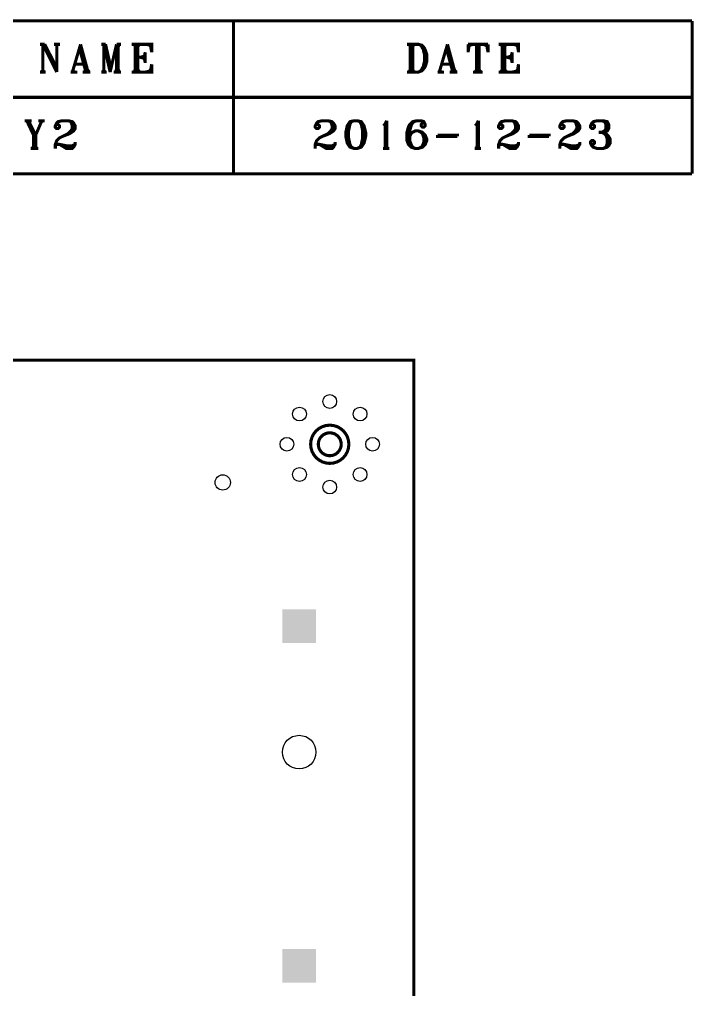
# Model space of a CAD drawing. Extents: x -8 to 142, y 0 to 126.
# Drawn here: x 97.7 to 141.8, y 62.3 to 125.8 of the extents above; entities that cross this region are included whole.
import ezdxf

# ---------------------------------------------------------------- set-up
doc = ezdxf.new("R2010")
doc.units = 0
doc.layers.get('0').update_dxf_attribs({"linetype": 'CONTINUOUS'})
doc.layers.add('03_ASSY2_GBR', color=1, linetype='CONTINUOUS')

# ---------------------------------------------------------------- blocks, each defined once
blk = doc.blocks.new('ROUND_171')
blk.add_circle((0, 0), 0.45)
blk = doc.blocks.new('ROUND_175')
blk.add_circle((0, 0), 1.1)
blk = doc.blocks.new('SQUARE_176')
blk.add_solid([(1.1, 1.1), (1.1, -1.1), (-1.1, 1.1), (-1.1, -1.1)])
blk = doc.blocks.new('ROUND_216')
blk.add_circle((0, 0), 0.5)

msp = doc.modelspace()

# ---------------------------------------------------------------- linework, layer by layer
at = {"layer": '03_ASSY2_GBR'}
for points, const_width in [([(41.7, 125.7), (141.7, 125.7)], 0.2), ([(111.7, 125.7), (111.7, 115.7)], 0.2), ([(141.7, 125.7), (141.7, 115.7)], 0.2), ([(99.05, 124.17), (99.362, 124.17)], 0.2), ([(99.102, 124.17), (99.232, 124.109)], 0.2), ([(99.232, 124.17), (99.232, 122.442)], 0.2), ([(99.232, 124.17), (100.142, 122.352)], 0.2), ([(99.31, 124.17), (100.077, 122.624)], 0.2), ([(99.362, 124.17), (100.142, 122.624)], 0.2), ([(99.96, 124.17), (100.35, 124.17)], 0.2), ([(100.025, 124.17), (100.142, 124.109)], 0.2), ([(100.285, 124.17), (100.142, 124.109)], 0.2), ([(100.142, 124.109), (100.142, 122.352)], 0.2), ([(101.7, 124.17), (101.193, 122.442)], 0.2), ([(101.622, 123.927), (102.051, 122.352)], 0.2), ([(101.7, 124.17), (102.194, 122.352)], 0.2), ([(101.7, 123.927), (102.129, 122.352)], 0.2), ([(103.05, 124.17), (103.336, 124.17)], 0.2), ([(103.102, 124.17), (103.219, 124.109)], 0.2), ([(103.219, 124.17), (103.219, 122.442)], 0.2), ([(103.219, 124.17), (103.635, 122.352)], 0.2), ([(103.284, 124.17), (103.635, 122.624)], 0.2), ([(103.336, 124.17), (103.687, 122.624)], 0.2), ([(104.051, 124.17), (103.635, 122.352)], 0.2), ([(104.051, 124.17), (104.051, 122.352)], 0.2), ([(104.051, 124.17), (104.35, 124.17)], 0.2), ([(104.103, 124.109), (104.103, 122.442)], 0.2), ([(104.168, 124.17), (104.168, 122.352)], 0.2), ([(104.22, 124.17), (104.168, 124.018)], 0.2), ([(104.285, 124.17), (104.168, 124.109)], 0.2), ([(105.05, 124.17), (106.35, 124.17), (106.35, 123.655)], 0.2), ([(105.128, 124.17), (105.284, 124.109)], 0.2), ([(105.206, 124.17), (105.284, 124.018)], 0.2), ([(105.284, 124.17), (105.284, 122.352)], 0.2), ([(105.362, 124.109), (105.362, 122.442)], 0.2), ([(105.453, 124.17), (105.453, 122.352)], 0.2), ([(105.531, 124.17), (105.453, 124.018)], 0.2), ([(105.609, 124.17), (105.453, 124.109)], 0.2), ([(105.934, 124.17), (106.35, 124.109)], 0.2), ([(106.103, 124.17), (106.35, 124.018)], 0.2), ([(106.181, 124.17), (106.35, 123.927)], 0.2), ([(106.259, 124.17), (106.35, 123.655)], 0.2), ([(123.05, 124.17), (123.804, 124.17), (124.038, 124.109), (124.194, 123.927), (124.272, 123.745), (124.35, 123.503), (124.35, 123.048), (124.272, 122.776), (124.194, 122.624), (124.038, 122.442), (123.804, 122.352), (123.05, 122.352)], 0.2), ([(123.115, 124.17), (123.271, 124.109)], 0.2), ([(123.193, 124.17), (123.271, 124.018)], 0.2), ([(123.271, 124.17), (123.271, 122.352)], 0.2), ([(123.349, 124.109), (123.349, 122.442)], 0.2), ([(123.427, 124.17), (123.427, 122.352)], 0.2), ([(123.505, 124.17), (123.427, 124.018)], 0.2), ([(123.583, 124.17), (123.427, 124.109)], 0.2), ([(123.804, 124.17), (123.96, 124.109), (124.116, 123.836), (124.194, 123.503), (124.194, 123.048), (124.116, 122.715), (123.96, 122.442), (123.804, 122.352)], 0.2), ([(124.116, 123.927), (124.194, 123.745), (124.272, 123.503), (124.272, 123.048), (124.194, 122.776), (124.116, 122.624)], 0.2), ([(125.7, 124.17), (125.193, 122.442)], 0.2), ([(125.622, 123.927), (126.051, 122.352)], 0.2), ([(125.7, 124.17), (126.194, 122.352)], 0.2), ([(125.7, 123.927), (126.129, 122.352)], 0.2), ([(127.05, 124.17), (127.05, 123.655)], 0.2), ([(127.05, 124.17), (128.35, 124.17)], 0.2), ([(127.128, 124.17), (127.05, 123.655)], 0.2), ([(127.206, 124.17), (127.05, 123.927)], 0.2), ([(127.284, 124.17), (127.05, 124.018)], 0.2), ([(127.453, 124.17), (127.05, 124.109)], 0.2), ([(127.609, 124.17), (127.609, 122.352)], 0.2), ([(127.7, 124.109), (127.7, 122.442)], 0.2), ([(127.778, 124.17), (127.778, 122.352)], 0.2), ([(127.934, 124.17), (128.35, 124.109)], 0.2), ([(128.103, 124.17), (128.35, 124.018)], 0.2), ([(128.181, 124.17), (128.35, 123.927)], 0.2), ([(128.259, 124.17), (128.35, 123.655)], 0.2), ([(128.35, 124.17), (128.35, 123.655)], 0.2), ([(129.05, 124.17), (130.35, 124.17), (130.35, 123.655)], 0.2), ([(129.128, 124.17), (129.284, 124.109)], 0.2), ([(129.206, 124.17), (129.284, 124.018)], 0.2), ([(129.284, 124.17), (129.284, 122.352)], 0.2), ([(129.362, 124.109), (129.362, 122.442)], 0.2), ([(129.453, 124.17), (129.453, 122.352)], 0.2), ([(129.531, 124.17), (129.453, 124.018)], 0.2), ([(129.609, 124.17), (129.453, 124.109)], 0.2), ([(129.934, 124.17), (130.35, 124.109)], 0.2), ([(130.103, 124.17), (130.35, 124.018)], 0.2), ([(130.181, 124.17), (130.35, 123.927)], 0.2), ([(130.259, 124.17), (130.35, 123.655)], 0.2), ([(105.934, 123.412), (105.609, 123.321), (105.934, 123.23)], 0.2), ([(105.453, 123.321), (105.934, 123.321)], 0.2), ([(105.934, 123.503), (105.778, 123.321), (105.934, 123.139)], 0.2), ([(105.934, 123.655), (105.856, 123.321), (105.934, 122.958)], 0.2), ([(105.934, 123.655), (105.934, 122.958)], 0.2), ([(129.934, 123.412), (129.609, 123.321), (129.934, 123.23)], 0.2), ([(129.453, 123.321), (129.934, 123.321)], 0.2), ([(129.934, 123.503), (129.778, 123.321), (129.934, 123.139)], 0.2), ([(129.934, 123.655), (129.856, 123.321), (129.934, 122.958)], 0.2), ([(129.934, 123.655), (129.934, 122.958)], 0.2), ([(99.232, 122.442), (99.102, 122.352)], 0.2), ([(99.232, 122.442), (99.362, 122.352)], 0.2), ([(101.193, 122.442), (101.115, 122.352)], 0.2), ([(101.193, 122.442), (101.336, 122.352)], 0.2), ([(101.336, 122.867), (101.986, 122.867)], 0.2), ([(102.051, 122.442), (101.908, 122.352)], 0.2), ([(102.051, 122.533), (101.986, 122.352)], 0.2), ([(102.129, 122.533), (102.272, 122.352)], 0.2), ([(103.219, 122.442), (103.102, 122.352)], 0.2), ([(103.219, 122.442), (103.336, 122.352)], 0.2), ([(104.051, 122.442), (103.934, 122.352)], 0.2), ([(104.051, 122.533), (103.986, 122.352)], 0.2), ([(104.168, 122.533), (104.22, 122.352)], 0.2), ([(104.168, 122.442), (104.285, 122.352)], 0.2), ([(105.05, 122.352), (106.35, 122.352), (106.35, 122.867)], 0.2), ([(105.284, 122.442), (105.128, 122.352)], 0.2), ([(105.284, 122.533), (105.206, 122.352)], 0.2), ([(105.453, 122.533), (105.531, 122.352)], 0.2), ([(105.453, 122.442), (105.609, 122.352)], 0.2), ([(105.934, 122.352), (106.35, 122.442)], 0.2), ([(106.103, 122.352), (106.35, 122.533)], 0.2), ([(106.181, 122.352), (106.35, 122.624)], 0.2), ([(106.259, 122.352), (106.35, 122.867)], 0.2), ([(123.271, 122.442), (123.115, 122.352)], 0.2), ([(123.271, 122.533), (123.193, 122.352)], 0.2), ([(123.427, 122.533), (123.505, 122.352)], 0.2), ([(123.427, 122.442), (123.583, 122.352)], 0.2), ([(125.193, 122.442), (125.115, 122.352)], 0.2), ([(125.193, 122.442), (125.336, 122.352)], 0.2), ([(125.336, 122.867), (125.986, 122.867)], 0.2), ([(126.051, 122.442), (125.908, 122.352)], 0.2), ([(126.051, 122.533), (125.986, 122.352)], 0.2), ([(126.129, 122.533), (126.272, 122.352)], 0.2), ([(127.609, 122.442), (127.453, 122.352)], 0.2), ([(127.609, 122.533), (127.531, 122.352)], 0.2), ([(127.778, 122.533), (127.856, 122.352)], 0.2), ([(127.778, 122.442), (127.934, 122.352)], 0.2), ([(129.05, 122.352), (130.35, 122.352), (130.35, 122.867)], 0.2), ([(129.284, 122.442), (129.128, 122.352)], 0.2), ([(129.284, 122.533), (129.206, 122.352)], 0.2), ([(129.453, 122.533), (129.531, 122.352)], 0.2), ([(129.453, 122.442), (129.609, 122.352)], 0.2), ([(129.934, 122.352), (130.35, 122.442)], 0.2), ([(130.103, 122.352), (130.35, 122.533)], 0.2), ([(130.181, 122.352), (130.35, 122.624)], 0.2), ([(130.259, 122.352), (130.35, 122.867)], 0.2), ([(99.05, 122.352), (99.427, 122.352)], 0.2), ([(101.05, 122.352), (101.479, 122.352)], 0.2), ([(101.843, 122.352), (102.35, 122.352)], 0.2), ([(103.05, 122.352), (103.401, 122.352)], 0.2), ([(103.869, 122.352), (104.35, 122.352)], 0.2), ([(125.05, 122.352), (125.479, 122.352)], 0.2), ([(125.843, 122.352), (126.35, 122.352)], 0.2), ([(127.375, 122.352), (128.012, 122.352)], 0.2), ([(41.7, 120.7), (141.7, 120.7)], 0.2), ([(98.05, 119.17), (98.505, 119.17)], 0.2), ([(98.115, 119.17), (98.245, 119.109)], 0.2), ([(98.18, 119.17), (98.622, 118.23), (98.622, 117.352)], 0.2), ([(98.245, 119.17), (98.687, 118.23), (98.687, 117.442)], 0.2), ([(98.297, 119.17), (98.765, 118.23), (98.765, 117.352)], 0.2), ([(98.44, 119.17), (98.297, 119.109)], 0.2), ([(99.142, 119.109), (98.765, 118.23)], 0.2), ([(98.947, 119.17), (99.35, 119.17)], 0.2), ([(99.025, 119.17), (99.142, 119.109)], 0.2), ([(99.272, 119.17), (99.142, 119.109)], 0.2), ([(100.141, 118.927), (100.232, 118.927), (100.323, 118.836), (100.323, 118.745), (100.232, 118.655), (100.141, 118.655), (100.05, 118.745), (100.05, 118.836), (100.141, 119.018), (100.232, 119.109), (100.505, 119.17), (100.882, 119.17), (101.155, 119.109), (101.246, 119.018), (101.35, 118.836), (101.35, 118.655), (101.246, 118.503), (100.973, 118.321), (100.505, 118.139), (100.323, 118.048), (100.141, 117.867), (100.05, 117.624), (100.05, 117.352)], 0.2), ([(100.141, 118.836), (100.141, 118.745), (100.232, 118.745), (100.232, 118.836), (100.141, 118.836)], 0.2), ([(100.882, 119.17), (101.064, 119.109), (101.155, 118.836), (101.155, 118.655), (101.064, 118.503), (100.882, 118.321), (100.505, 118.139)], 0.2), ([(101.155, 119.018), (101.246, 118.836), (101.246, 118.655), (101.155, 118.503)], 0.2), ([(117.141, 118.927), (117.232, 118.927), (117.323, 118.836), (117.323, 118.745), (117.232, 118.655), (117.141, 118.655), (117.05, 118.745), (117.05, 118.836), (117.141, 119.018), (117.232, 119.109), (117.505, 119.17), (117.882, 119.17), (118.155, 119.109), (118.246, 119.018), (118.35, 118.836), (118.35, 118.655), (118.246, 118.503), (117.973, 118.321), (117.505, 118.139), (117.323, 118.048), (117.141, 117.867), (117.05, 117.624), (117.05, 117.352)], 0.2), ([(117.141, 118.836), (117.141, 118.745), (117.232, 118.745), (117.232, 118.836), (117.141, 118.836)], 0.2), ([(117.882, 119.17), (118.064, 119.109), (118.155, 118.836), (118.155, 118.655), (118.064, 118.503), (117.882, 118.321), (117.505, 118.139)], 0.2), ([(118.155, 119.018), (118.246, 118.836), (118.246, 118.655), (118.155, 118.503)], 0.2), ([(119.596, 119.17), (119.323, 119.109), (119.141, 118.836), (119.05, 118.412), (119.05, 118.139), (119.141, 117.715), (119.323, 117.442), (119.596, 117.352), (119.791, 117.352), (120.064, 117.442), (120.246, 117.715), (120.35, 118.139), (120.35, 118.412), (120.246, 118.836), (120.064, 119.109), (119.791, 119.17), (119.596, 119.17)], 0.2), ([(119.323, 119.018), (119.232, 118.836), (119.141, 118.503), (119.141, 118.048), (119.232, 117.715), (119.323, 117.533)], 0.2), ([(119.596, 119.17), (119.414, 119.109), (119.323, 118.927), (119.232, 118.503), (119.232, 118.048), (119.323, 117.624), (119.414, 117.442), (119.596, 117.352)], 0.2), ([(119.791, 117.352), (119.973, 117.442), (120.064, 117.624), (120.155, 118.048), (120.155, 118.503), (120.064, 118.927), (119.973, 119.109), (119.791, 119.17)], 0.2), ([(120.064, 117.533), (120.155, 117.715), (120.246, 118.048), (120.246, 118.503), (120.155, 118.836), (120.064, 119.018)], 0.2), ([(121.726, 119.17), (121.596, 118.927), (121.518, 118.836)], 0.2), ([(121.635, 119.018), (121.635, 117.352)], 0.2), ([(121.687, 119.018), (121.687, 117.442)], 0.2), ([(121.726, 119.17), (121.726, 117.352)], 0.2), ([(124.155, 119.018), (124.064, 119.018), (123.973, 118.927), (123.973, 118.836), (124.064, 118.745), (124.155, 118.745), (124.246, 118.836), (124.246, 118.927), (124.155, 119.109), (123.973, 119.17), (123.7, 119.17), (123.414, 119.109), (123.232, 118.927), (123.141, 118.745), (123.05, 118.412), (123.05, 117.867), (123.141, 117.624), (123.323, 117.442), (123.596, 117.352), (123.791, 117.352), (124.064, 117.442), (124.246, 117.624), (124.35, 117.867), (124.35, 117.958), (124.246, 118.23), (124.064, 118.412), (123.791, 118.503), (123.596, 118.503), (123.414, 118.412), (123.323, 118.321), (123.232, 118.139)], 0.2), ([(123.323, 118.927), (123.232, 118.745), (123.141, 118.412), (123.141, 117.867), (123.232, 117.624), (123.323, 117.533)], 0.2), ([(123.7, 119.17), (123.505, 119.109), (123.414, 119.018), (123.323, 118.836), (123.232, 118.503), (123.232, 117.867), (123.323, 117.624), (123.414, 117.442), (123.596, 117.352)], 0.2), ([(124.064, 118.927), (124.064, 118.836), (124.155, 118.836), (124.155, 118.927), (124.064, 118.927)], 0.2), ([(127.726, 119.17), (127.596, 118.927), (127.518, 118.836)], 0.2), ([(127.635, 119.018), (127.635, 117.352)], 0.2), ([(127.687, 119.018), (127.687, 117.442)], 0.2), ([(127.726, 119.17), (127.726, 117.352)], 0.2), ([(129.141, 118.927), (129.232, 118.927), (129.323, 118.836), (129.323, 118.745), (129.232, 118.655), (129.141, 118.655), (129.05, 118.745), (129.05, 118.836), (129.141, 119.018), (129.232, 119.109), (129.505, 119.17), (129.882, 119.17), (130.155, 119.109), (130.246, 119.018), (130.35, 118.836), (130.35, 118.655), (130.246, 118.503), (129.973, 118.321), (129.505, 118.139), (129.323, 118.048), (129.141, 117.867), (129.05, 117.624), (129.05, 117.352)], 0.2), ([(129.141, 118.836), (129.141, 118.745), (129.232, 118.745), (129.232, 118.836), (129.141, 118.836)], 0.2), ([(129.882, 119.17), (130.064, 119.109), (130.155, 118.836), (130.155, 118.655), (130.064, 118.503), (129.882, 118.321), (129.505, 118.139)], 0.2), ([(130.155, 119.018), (130.246, 118.836), (130.246, 118.655), (130.155, 118.503)], 0.2), ([(133.141, 118.927), (133.232, 118.927), (133.323, 118.836), (133.323, 118.745), (133.232, 118.655), (133.141, 118.655), (133.05, 118.745), (133.05, 118.836), (133.141, 119.018), (133.232, 119.109), (133.505, 119.17), (133.882, 119.17), (134.155, 119.109), (134.246, 119.018), (134.35, 118.836), (134.35, 118.655), (134.246, 118.503), (133.973, 118.321), (133.505, 118.139), (133.323, 118.048), (133.141, 117.867), (133.05, 117.624), (133.05, 117.352)], 0.2), ([(133.141, 118.836), (133.141, 118.745), (133.232, 118.745), (133.232, 118.836), (133.141, 118.836)], 0.2), ([(133.882, 119.17), (134.064, 119.109), (134.155, 118.836), (134.155, 118.655), (134.064, 118.503), (133.882, 118.321), (133.505, 118.139)], 0.2), ([(134.155, 119.018), (134.246, 118.836), (134.246, 118.655), (134.155, 118.503)], 0.2), ([(135.141, 118.927), (135.232, 118.927), (135.323, 118.836), (135.323, 118.745), (135.232, 118.655), (135.141, 118.655), (135.05, 118.745), (135.05, 118.836), (135.141, 119.018), (135.232, 119.109), (135.505, 119.17), (135.882, 119.17), (136.155, 119.109), (136.246, 118.927), (136.246, 118.655), (136.155, 118.503), (135.882, 118.412)], 0.2), ([(135.141, 118.836), (135.141, 118.745), (135.232, 118.745), (135.232, 118.836), (135.141, 118.836)], 0.2), ([(135.791, 119.17), (135.973, 119.109), (136.064, 118.927), (136.064, 118.655), (135.973, 118.503), (135.791, 118.412)], 0.2), ([(136.064, 119.109), (136.155, 118.927), (136.155, 118.655), (136.064, 118.503)], 0.2), ([(123.791, 117.352), (123.973, 117.442), (124.064, 117.533), (124.155, 117.776), (124.155, 118.048), (124.064, 118.321), (123.973, 118.412), (123.791, 118.503)], 0.2), ([(124.155, 117.624), (124.246, 117.776), (124.246, 118.048), (124.155, 118.23)], 0.2), ([(125.05, 118.23), (126.35, 118.23), (126.35, 118.139)], 0.2), ([(125.05, 118.23), (125.05, 118.139), (126.35, 118.139)], 0.2), ([(131.05, 118.23), (132.35, 118.23), (132.35, 118.139)], 0.2), ([(131.05, 118.23), (131.05, 118.139), (132.35, 118.139)], 0.2), ([(135.596, 118.412), (135.882, 118.412), (136.064, 118.321), (136.246, 118.139), (136.35, 117.958), (136.35, 117.715), (136.246, 117.533), (136.155, 117.442), (135.882, 117.352), (135.505, 117.352), (135.232, 117.442), (135.141, 117.533), (135.05, 117.715), (135.05, 117.776), (135.141, 117.867), (135.232, 117.867), (135.323, 117.776), (135.323, 117.715), (135.232, 117.624), (135.141, 117.624)], 0.2), ([(135.791, 118.412), (135.973, 118.321), (136.064, 118.23), (136.155, 117.958), (136.155, 117.715), (136.064, 117.442), (135.882, 117.352)], 0.2), ([(136.155, 118.139), (136.246, 117.958), (136.246, 117.715), (136.155, 117.533)], 0.2), ([(98.44, 117.352), (98.947, 117.352)], 0.2), ([(98.622, 117.442), (98.505, 117.352)], 0.2), ([(98.622, 117.533), (98.557, 117.352)], 0.2), ([(98.765, 117.533), (98.817, 117.352)], 0.2), ([(98.765, 117.442), (98.882, 117.352)], 0.2), ([(100.05, 117.533), (100.141, 117.624), (100.323, 117.624), (100.778, 117.533), (101.155, 117.533), (101.35, 117.624)], 0.2), ([(100.323, 117.624), (100.778, 117.352), (101.155, 117.352), (101.246, 117.442), (101.35, 117.624), (101.35, 117.776)], 0.2), ([(100.323, 117.624), (100.778, 117.442), (101.155, 117.442), (101.246, 117.533)], 0.2), ([(117.05, 117.533), (117.141, 117.624), (117.323, 117.624), (117.778, 117.533), (118.155, 117.533), (118.35, 117.624)], 0.2), ([(117.323, 117.624), (117.778, 117.352), (118.155, 117.352), (118.246, 117.442), (118.35, 117.624), (118.35, 117.776)], 0.2), ([(117.323, 117.624), (117.778, 117.442), (118.155, 117.442), (118.246, 117.533)], 0.2), ([(121.479, 117.352), (121.895, 117.352)], 0.2), ([(121.635, 117.442), (121.557, 117.352)], 0.2), ([(121.635, 117.533), (121.596, 117.352)], 0.2), ([(121.726, 117.533), (121.765, 117.352)], 0.2), ([(121.726, 117.442), (121.804, 117.352)], 0.2), ([(127.479, 117.352), (127.895, 117.352)], 0.2), ([(127.635, 117.442), (127.557, 117.352)], 0.2), ([(127.635, 117.533), (127.596, 117.352)], 0.2), ([(127.726, 117.533), (127.765, 117.352)], 0.2), ([(127.726, 117.442), (127.804, 117.352)], 0.2), ([(129.05, 117.533), (129.141, 117.624), (129.323, 117.624), (129.778, 117.533), (130.155, 117.533), (130.35, 117.624)], 0.2), ([(129.323, 117.624), (129.778, 117.352), (130.155, 117.352), (130.246, 117.442), (130.35, 117.624), (130.35, 117.776)], 0.2), ([(129.323, 117.624), (129.778, 117.442), (130.155, 117.442), (130.246, 117.533)], 0.2), ([(133.05, 117.533), (133.141, 117.624), (133.323, 117.624), (133.778, 117.533), (134.155, 117.533), (134.35, 117.624)], 0.2), ([(133.323, 117.624), (133.778, 117.352), (134.155, 117.352), (134.246, 117.442), (134.35, 117.624), (134.35, 117.776)], 0.2), ([(133.323, 117.624), (133.778, 117.442), (134.155, 117.442), (134.246, 117.533)], 0.2), ([(135.141, 117.776), (135.141, 117.715), (135.232, 117.715), (135.232, 117.776), (135.141, 117.776)], 0.2), ([(141.7, 115.7), (41.7, 115.7)], 0.2), ([(0, 0), (123.5, 0), (123.5, 103.5), (0, 103.5), (0, 0)], 0.2032), ([(116.75, 98), (116.774, 97.756), (116.845, 97.522), (116.961, 97.306), (117.116, 97.116), (117.306, 96.961), (117.522, 96.845), (117.756, 96.774), (118, 96.75), (118.244, 96.774), (118.478, 96.845), (118.694, 96.961), (118.884, 97.116), (119.039, 97.306), (119.155, 97.522), (119.226, 97.756), (119.25, 98), (119.226, 98.244), (119.155, 98.478), (119.039, 98.694), (118.884, 98.884), (118.694, 99.039), (118.478, 99.155), (118.244, 99.226), (118, 99.25), (117.756, 99.226), (117.522, 99.155), (117.306, 99.039), (117.116, 98.884), (116.961, 98.694), (116.845, 98.478), (116.774, 98.244), (116.75, 98)], 0.2032), ([(117.25, 98), (117.264, 97.854), (117.307, 97.713), (117.376, 97.583), (117.47, 97.47), (117.583, 97.376), (117.713, 97.307), (117.854, 97.264), (118, 97.25), (118.146, 97.264), (118.287, 97.307), (118.417, 97.376), (118.53, 97.47), (118.624, 97.583), (118.693, 97.713), (118.736, 97.854), (118.75, 98), (118.736, 98.146), (118.693, 98.287), (118.624, 98.417), (118.53, 98.53), (118.417, 98.624), (118.287, 98.693), (118.146, 98.736), (118, 98.75), (117.854, 98.736), (117.713, 98.693), (117.583, 98.624), (117.47, 98.53), (117.376, 98.417), (117.307, 98.287), (117.264, 98.146), (117.25, 98)], 0.2032)]:
    msp.add_lwpolyline(points, dxfattribs=dict(at, const_width=const_width))

# ---------------------------------------------------------------- block references
for name, p in [('ROUND_171', (118, 100.8)), ('ROUND_171', (116.02, 99.98)), ('ROUND_171', (119.98, 99.98)), ('ROUND_171', (115.2, 98)), ('ROUND_171', (120.8, 98)), ('ROUND_216', (111, 95.5)), ('ROUND_171', (116.02, 96.02)), ('ROUND_171', (119.98, 96.02)), ('ROUND_171', (118, 95.2)), ('SQUARE_176', (116, 86.105)), ('ROUND_175', (116, 77.855)), ('SQUARE_176', (116, 63.875))]:
    msp.add_blockref(name, p, dxfattribs=at)

doc.saveas('drawing.dxf')
